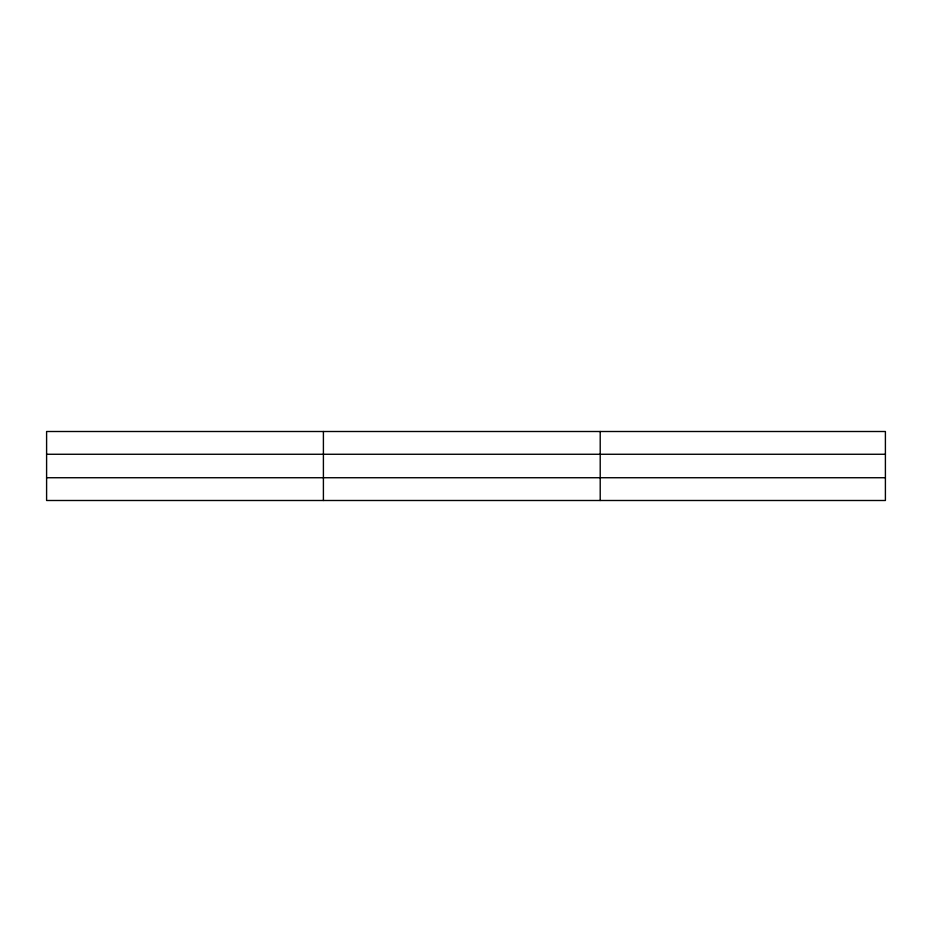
<?xml version="1.0" encoding="UTF-8"?>
<svg xmlns="http://www.w3.org/2000/svg" width="932" height="932" viewBox="0 0 932 932"><rect width="100%" height="100%" fill="white"/><g stroke="black" fill="none" stroke-linecap="round" stroke-linejoin="round"><path stroke-width="1.4" d="M323.404 431.504L323.404 500.496M600.208 431.504L600.208 500.496M885.4 454.268L885.4 431.504L46.6 431.504L46.6 500.496L885.4 500.496L885.4 454.268L46.6 454.268M46.6 477.732L885.4 477.732"/></g></svg>
